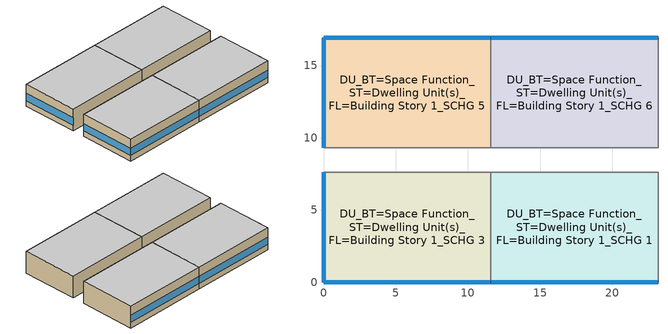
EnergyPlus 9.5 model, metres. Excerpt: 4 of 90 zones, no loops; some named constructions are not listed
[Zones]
DU_BT=Space Function_ST=Dwelling Unit(s)_FL=Building Story 1_SCHG 1
 floor foundation (BTAP-Grnd-Floor-Mass:U-0.757_std): 23.16,7.62 23.16,0 11.58,0 11.58,7.62 z0
 wall outside (BTAP-Ext-Wall-Mass:U-0.21): 11.58,0 23.16,0 z0:3.05
 wall to DU_BT=Space Function_ST=Dwelling Unit(s)_FL=Building Story 1_SCHG 4 (BTAP-Int-Wall): 23.16,0 23.16,7.62 z0:3.05
 wall to DU_BT=Space Function_ST=Dwelling Unit(s)_FL=Building Story 1_SCHG 3 (BTAP-Int-Wall): 11.58,7.62 11.58,0 z0:3.05
 wall to WILD_ST=Corr. < 2.4m wide-sch-G_FL=Building Story 1_SCH=G (BTAP-Int-Wall): 23.16,7.62 11.58,7.62 z0:3.05
 window (BTAP-Ext-FixedWindow:U=0.220 SHGC=0.600): 11.61,0 23.14,0 z0.76:1.78
 ceiling to DU_BT=Space Function_ST=Dwelling Unit(s)_FL=Building Story 2_SCHG 3 (BTAP-Int-Ceiling): 23.16,0 23.16,7.62 11.58,7.62 11.58,0 z3.05
DU_BT=Space Function_ST=Dwelling Unit(s)_FL=Building Story 1_SCHG 3
 floor foundation (BTAP-Grnd-Floor-Mass:U-0.757_std): 11.58,7.62 11.58,0 0,0 0,7.62 z0
 wall outside (BTAP-Ext-Wall-Mass:U-0.21): 0,7.62 0,0 11.58,0 z0:3.05
 wall to WILD_ST=Corr. < 2.4m wide-sch-G_FL=Building Story 1_SCH=G (BTAP-Int-Wall): 11.58,7.62 0,7.62 z0:3.05
 window (BTAP-Ext-FixedWindow:U=0.220 SHGC=0.600): 0.03,0 11.56,0 / 0,7.59 0,0.03 z0.76:1.78
 ceiling to DU_BT=Space Function_ST=Dwelling Unit(s)_FL=Building Story 2_SCHG 2 (BTAP-Int-Ceiling): 11.58,0 11.58,7.62 0,7.62 0,0 z3.05
DU_BT=Space Function_ST=Dwelling Unit(s)_FL=Building Story 1_SCHG 5
 floor foundation (BTAP-Grnd-Floor-Mass:U-0.757_std): 11.58,16.92 11.58,9.3 0,9.3 0,16.92 z0
 wall outside (BTAP-Ext-Wall-Mass:U-0.21): 11.58,16.92 0,16.92 0,9.3 z0:3.05
 wall to DU_BT=Space Function_ST=Dwelling Unit(s)_FL=Building Story 1_SCHG 6 (BTAP-Int-Wall): 11.58,9.3 11.58,16.92 z0:3.05
 wall to WILD_ST=Corr. < 2.4m wide-sch-G_FL=Building Story 1_SCH=G (BTAP-Int-Wall): 0,9.3 11.58,9.3 z0:3.05
 window (BTAP-Ext-FixedWindow:U=0.220 SHGC=0.600): 11.56,16.92 0.03,16.92 / 0,16.89 0,9.32 z0.76:1.78
 ceiling to DU_BT=Space Function_ST=Dwelling Unit(s)_FL=Building Story 2_SCHG 4 (BTAP-Int-Ceiling): 11.58,9.3 11.58,16.92 0,16.92 0,9.3 z3.05
DU_BT=Space Function_ST=Dwelling Unit(s)_FL=Building Story 1_SCHG 6
 floor foundation (BTAP-Grnd-Floor-Mass:U-0.757_std): 23.16,16.92 23.16,9.3 11.58,9.3 11.58,16.92 z0
 wall outside (BTAP-Ext-Wall-Mass:U-0.21): 23.16,16.92 11.58,16.92 z0:3.05
 wall to DU_BT=Space Function_ST=Dwelling Unit(s)_FL=Building Story 1_SCHG 2 (BTAP-Int-Wall): 23.16,9.3 23.16,16.92 z0:3.05
 wall to WILD_ST=Corr. < 2.4m wide-sch-G_FL=Building Story 1_SCH=G (BTAP-Int-Wall): 11.58,9.3 23.16,9.3 z0:3.05
 window (BTAP-Ext-FixedWindow:U=0.220 SHGC=0.600): 23.14,16.92 11.61,16.92 z0.76:1.78
 ceiling to DU_BT=Space Function_ST=Dwelling Unit(s)_FL=Building Story 2_SCHG (BTAP-Int-Ceiling): 23.16,9.3 23.16,16.92 11.58,16.92 11.58,9.3 z3.05
[Schedule:Compact]
DU_BT=Space Function_ST=Dwelling Unit(s)_FL=Building Story 9_SCHG Thermostat Schedule; DU_BT=Space Function_ST=Dwelling Unit(s)_FL=Building Story 9_SCHG 1 Thermostat Schedule; DU_BT=Space Function_ST=Dwelling Unit(s)_FL=Building Story 9_SCHG 2 Thermostat Schedule: Through: 12/31, For: AllDays, Until: 24:00, 4
[Schedule:Day:Interval]
Makeup Air Unit Supply Air Temp Default: No, 24:00, 20
[Schedule:Week:Daily]
Makeup-Air Unit Supply Air Temp Week Rule - Jan1-Dec31: Makeup Air Unit Supply Air Temp Default, Makeup Air Unit Supply Air Temp Default, Makeup Air Unit Supply Air Temp Default, Makeup Air Unit Supply Air Temp Default, Makeup Air Unit Supply Air Temp Default, Makeup Air Unit Supply Air Temp Default, Makeup Air Unit Supply Air Temp Default, Makeup Air Unit Supply Air Temp Default, Makeup Air Unit Supply Air Temp Default, Makeup Air Unit Supply Air Temp Default, Makeup Air Unit Supply Air Temp Default, Makeup Air Unit Supply Air Temp Default
[Schedule:Year]
Makeup-Air Unit Supply Air Temp: Makeup-Air Unit Supply Air Temp Week Rule - Jan1-Dec31, 1, 1, 12, 31
